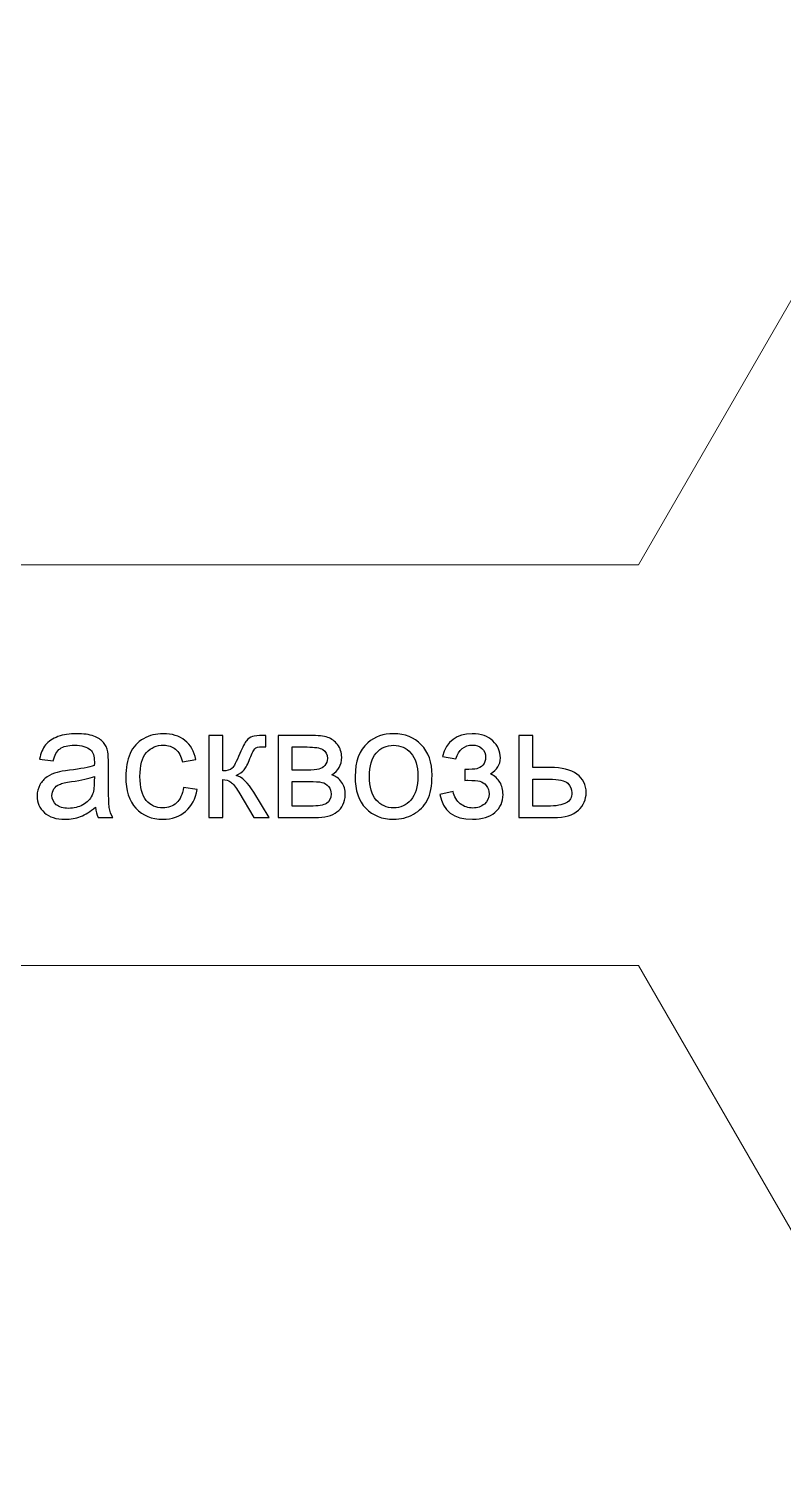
# Model space of a CAD drawing. Header units: millimetres. Extents: x -998 to 1016, y -1915 to 1914.
# Drawn here: x 763.2 to 793.3, y 1432.8 to 1490.9 of the extents above; entities that cross this region are included whole.
import ezdxf

# ---------------------------------------------------------------- set-up
doc = ezdxf.new("R2010")
doc.units = ezdxf.units.MM
doc.header["$MEASUREMENT"] = 0
doc.layers.add('layer 1', color=7, linetype='Continuous')

msp = doc.modelspace()

# ---------------------------------------------------------------- linework, layer by layer
at = {"layer": 'layer 1', "color": 231, "lineweight": 20}
for points, knots in [([(904.7245, 1396.4717), (868.826, 1334.2937), (789.3192, 1312.9899), (727.1412, 1348.8884), (727.1412, 1348.8884), (664.9632, 1384.7869), (643.6594, 1464.2937), (679.5579, 1526.4717), (679.5579, 1526.4717), (715.4564, 1588.6497), (794.9632, 1609.9535), (857.1412, 1574.055), (857.1412, 1574.055), (919.3192, 1538.1565), (940.623, 1458.6497), (904.7245, 1396.4717)], [0, 0, 0, 0, 0.2, 0.2, 0.2, 0.2, 0.4, 0.4, 0.4, 0.4, 0.6, 0.6, 0.6, 0.6, 1, 1, 1, 1]), ([(815.9603, 1518.743), (815.9603, 1518.743), (787.5224, 1469.4717), (787.5224, 1469.4717), (787.5224, 1469.4717), (787.5224, 1469.4717), (730.6331, 1469.4718), (730.6331, 1469.4718), (730.6331, 1469.4718), (730.6261, 1471.1226), (729.2878, 1472.4589), (727.6333, 1472.4589), (727.6333, 1472.4589), (725.9787, 1472.4589), (724.6333, 1470.3496), (724.6333, 1469.4588), (724.6333, 1469.4588), (724.6329, 1464.2341), (724.6331, 1458.247), (724.6333, 1453.4587), (724.6333, 1453.4587), (724.6332, 1452.5679), (725.9765, 1450.4586), (727.6332, 1450.4586), (727.6332, 1450.4586), (729.29, 1450.4586), (730.6333, 1451.8018), (730.6333, 1453.4586), (730.6333, 1453.4586), (730.6333, 1453.4586), (730.6331, 1453.4717), (730.6331, 1453.4717), (730.6331, 1453.4717), (730.6331, 1453.4717), (787.5224, 1453.4717), (787.5224, 1453.4717), (787.5224, 1453.4717), (787.5224, 1453.4717), (815.967, 1404.2041), (815.967, 1404.2041), (815.967, 1404.2041), (815.967, 1404.2041), (815.9556, 1404.1977), (815.9556, 1404.1977), (815.9556, 1404.1977), (814.5208, 1403.3693), (814.029, 1401.5344), (814.8574, 1400.0996), (814.8574, 1400.0996), (815.6858, 1398.6648), (818.1843, 1398.5562), (818.9557, 1399.0016), (818.9557, 1399.0016), (823.1027, 1401.3958), (828.2872, 1404.3896), (832.8122, 1407.0017), (832.8122, 1407.0017), (833.5835, 1407.447), (834.7376, 1409.6668), (833.9103, 1411.0997), (833.9103, 1411.0997), (833.083, 1412.5326), (831.2567, 1413.0235), (829.8235, 1412.2042), (829.8235, 1412.2042), (829.8235, 1412.2042), (801.3788, 1461.4718), (801.3788, 1461.4718), (801.3788, 1461.4718), (801.3788, 1461.4718), (829.8234, 1510.7391), (829.8234, 1510.7391), (829.8234, 1510.7391), (831.2582, 1509.9107), (833.0929, 1510.4024), (833.9214, 1511.8372), (833.9214, 1511.8372), (834.7498, 1513.272), (834.2582, 1515.1069), (832.8234, 1515.9352), (832.8234, 1515.9352), (832.8234, 1515.9352), (818.9669, 1523.9352), (818.9669, 1523.9352), (818.9669, 1523.9352), (817.5457, 1524.7805), (815.6831, 1524.2628), (814.8622, 1522.841), (814.8622, 1522.841), (814.0338, 1521.4062), (814.5255, 1519.5714), (815.9603, 1518.743)], [0, 0, 0, 0, 0.0416667, 0.0416667, 0.0416667, 0.0416667, 0.0833333, 0.0833333, 0.0833333, 0.0833333, 0.125, 0.125, 0.125, 0.125, 0.1666667, 0.1666667, 0.1666667, 0.1666667, 0.2083333, 0.2083333, 0.2083333, 0.2083333, 0.25, 0.25, 0.25, 0.25, 0.2916667, 0.2916667, 0.2916667, 0.2916667, 0.3333333, 0.3333333, 0.3333333, 0.3333333, 0.375, 0.375, 0.375, 0.375, 0.4166667, 0.4166667, 0.4166667, 0.4166667, 0.4583333, 0.4583333, 0.4583333, 0.4583333, 0.5, 0.5, 0.5, 0.5, 0.5416667, 0.5416667, 0.5416667, 0.5416667, 0.5833333, 0.5833333, 0.5833333, 0.5833333, 0.625, 0.625, 0.625, 0.625, 0.6666667, 0.6666667, 0.6666667, 0.6666667, 0.7083333, 0.7083333, 0.7083333, 0.7083333, 0.75, 0.75, 0.75, 0.75, 0.7916667, 0.7916667, 0.7916667, 0.7916667, 0.8333333, 0.8333333, 0.8333333, 0.8333333, 0.875, 0.875, 0.875, 0.875, 0.9166667, 0.9166667, 0.9166667, 0.9166667, 1, 1, 1, 1])]:
    msp.add_open_spline(points, degree=3, knots=knots, dxfattribs=at)
at = {"layer": 'layer 1', "color": 250}
for points, knots in [([(765.8324, 1459.7912), (765.626, 1459.6154), (765.4271, 1459.4922), (765.2365, 1459.4196), (765.2365, 1459.4196), (765.046, 1459.3469), (764.8417, 1459.3111), (764.6228, 1459.3111), (764.6228, 1459.3111), (764.2627, 1459.3111), (763.9859, 1459.3985), (763.7922, 1459.5743), (763.7922, 1459.5743), (763.5984, 1459.7491), (763.5016, 1459.9733), (763.5016, 1460.246), (763.5016, 1460.246), (763.5016, 1460.406), (763.5384, 1460.5523), (763.6111, 1460.685), (763.6111, 1460.685), (763.6848, 1460.8176), (763.7806, 1460.9229), (763.8985, 1461.0029), (763.8985, 1461.0029), (764.0174, 1461.0829), (764.1501, 1461.144), (764.2985, 1461.185), (764.2985, 1461.185), (764.408, 1461.2134), (764.5733, 1461.2408), (764.7933, 1461.2682), (764.7933, 1461.2682), (765.2418, 1461.3208), (765.5734, 1461.385), (765.785, 1461.4587), (765.785, 1461.4587), (765.7871, 1461.5345), (765.7882, 1461.583), (765.7882, 1461.603), (765.7882, 1461.603), (765.7882, 1461.8282), (765.7355, 1461.9872), (765.6303, 1462.0799), (765.6303, 1462.0799), (765.4881, 1462.2051), (765.2765, 1462.2672), (764.9965, 1462.2672), (764.9965, 1462.2672), (764.7344, 1462.2672), (764.5407, 1462.2209), (764.4164, 1462.1293), (764.4164, 1462.1293), (764.2912, 1462.0377), (764.1996, 1461.8756), (764.1396, 1461.6419), (764.1396, 1461.6419), (764.1396, 1461.6419), (763.5963, 1461.7177), (763.5963, 1461.7177), (763.5963, 1461.7177), (763.6458, 1461.9504), (763.7269, 1462.1388), (763.8406, 1462.282), (763.8406, 1462.282), (763.9543, 1462.4252), (764.1185, 1462.5346), (764.3333, 1462.6125), (764.3333, 1462.6125), (764.547, 1462.6894), (764.7965, 1462.7283), (765.0786, 1462.7283), (765.0786, 1462.7283), (765.3586, 1462.7283), (765.5871, 1462.6957), (765.7629, 1462.6294), (765.7629, 1462.6294), (765.9377, 1462.5631), (766.0671, 1462.4809), (766.1493, 1462.3809), (766.1493, 1462.3809), (766.2314, 1462.2809), (766.2893, 1462.1546), (766.323, 1462.0019), (766.323, 1462.0019), (766.3409, 1461.9072), (766.3503, 1461.7367), (766.3503, 1461.4914), (766.3503, 1461.4914), (766.3503, 1461.4914), (766.3503, 1460.7544), (766.3503, 1460.7544), (766.3503, 1460.7544), (766.3503, 1460.2396), (766.3619, 1459.9143), (766.3851, 1459.7764), (766.3851, 1459.7764), (766.4072, 1459.6385), (766.4535, 1459.5069), (766.5209, 1459.3806), (766.5209, 1459.3806), (766.5209, 1459.3806), (765.9398, 1459.3806), (765.9398, 1459.3806), (765.9398, 1459.3806), (765.884, 1459.4975), (765.8482, 1459.6343), (765.8324, 1459.7912)], [0, 0, 0, 0, 0.0357143, 0.0357143, 0.0357143, 0.0357143, 0.0714286, 0.0714286, 0.0714286, 0.0714286, 0.1071429, 0.1071429, 0.1071429, 0.1071429, 0.1428571, 0.1428571, 0.1428571, 0.1428571, 0.1785714, 0.1785714, 0.1785714, 0.1785714, 0.2142857, 0.2142857, 0.2142857, 0.2142857, 0.25, 0.25, 0.25, 0.25, 0.2857143, 0.2857143, 0.2857143, 0.2857143, 0.3214286, 0.3214286, 0.3214286, 0.3214286, 0.3571429, 0.3571429, 0.3571429, 0.3571429, 0.3928571, 0.3928571, 0.3928571, 0.3928571, 0.4285714, 0.4285714, 0.4285714, 0.4285714, 0.4642857, 0.4642857, 0.4642857, 0.4642857, 0.5, 0.5, 0.5, 0.5, 0.5357143, 0.5357143, 0.5357143, 0.5357143, 0.5714286, 0.5714286, 0.5714286, 0.5714286, 0.6071429, 0.6071429, 0.6071429, 0.6071429, 0.6428571, 0.6428571, 0.6428571, 0.6428571, 0.6785714, 0.6785714, 0.6785714, 0.6785714, 0.7142857, 0.7142857, 0.7142857, 0.7142857, 0.75, 0.75, 0.75, 0.75, 0.7857143, 0.7857143, 0.7857143, 0.7857143, 0.8214286, 0.8214286, 0.8214286, 0.8214286, 0.8571429, 0.8571429, 0.8571429, 0.8571429, 0.8928571, 0.8928571, 0.8928571, 0.8928571, 0.9285714, 0.9285714, 0.9285714, 0.9285714, 1, 1, 1, 1]), ([(769.3454, 1460.5807), (769.3454, 1460.5807), (769.8886, 1460.5049), (769.8886, 1460.5049), (769.8886, 1460.5049), (769.8286, 1460.1312), (769.677, 1459.8396), (769.4317, 1459.628), (769.4317, 1459.628), (769.1864, 1459.4164), (768.8843, 1459.3111), (768.5274, 1459.3111), (768.5274, 1459.3111), (768.08, 1459.3111), (767.7199, 1459.4575), (767.4483, 1459.7501), (767.4483, 1459.7501), (767.1757, 1460.0428), (767.0399, 1460.4618), (767.0399, 1461.0071), (767.0399, 1461.0071), (767.0399, 1461.3608), (767.0988, 1461.6693), (767.2157, 1461.9346), (767.2157, 1461.9346), (767.3325, 1462.1988), (767.5104, 1462.3978), (767.7505, 1462.5294), (767.7505, 1462.5294), (767.9894, 1462.662), (768.2495, 1462.7283), (768.5316, 1462.7283), (768.5316, 1462.7283), (768.8864, 1462.7283), (769.178, 1462.6389), (769.4033, 1462.4588), (769.4033, 1462.4588), (769.6296, 1462.2788), (769.7749, 1462.023), (769.8381, 1461.6924), (769.8381, 1461.6924), (769.8381, 1461.6924), (769.3012, 1461.6103), (769.3012, 1461.6103), (769.3012, 1461.6103), (769.2496, 1461.8303), (769.159, 1461.9956), (769.0275, 1462.1072), (769.0275, 1462.1072), (768.8969, 1462.2178), (768.739, 1462.2736), (768.5537, 1462.2736), (768.5537, 1462.2736), (768.2737, 1462.2736), (768.0463, 1462.1735), (767.8705, 1461.9735), (767.8705, 1461.9735), (767.6957, 1461.7724), (767.6083, 1461.4566), (767.6083, 1461.0229), (767.6083, 1461.0229), (767.6083, 1460.5828), (767.6926, 1460.2639), (767.861, 1460.0649), (767.861, 1460.0649), (768.0305, 1459.8659), (768.2505, 1459.7659), (768.5211, 1459.7659), (768.5211, 1459.7659), (768.7401, 1459.7659), (768.9222, 1459.8322), (769.0675, 1459.9659), (769.0675, 1459.9659), (769.2138, 1460.0986), (769.3064, 1460.3039), (769.3454, 1460.5807)], [0, 0, 0, 0, 0.05, 0.05, 0.05, 0.05, 0.1, 0.1, 0.1, 0.1, 0.15, 0.15, 0.15, 0.15, 0.2, 0.2, 0.2, 0.2, 0.25, 0.25, 0.25, 0.25, 0.3, 0.3, 0.3, 0.3, 0.35, 0.35, 0.35, 0.35, 0.4, 0.4, 0.4, 0.4, 0.45, 0.45, 0.45, 0.45, 0.5, 0.5, 0.5, 0.5, 0.55, 0.55, 0.55, 0.55, 0.6, 0.6, 0.6, 0.6, 0.65, 0.65, 0.65, 0.65, 0.7, 0.7, 0.7, 0.7, 0.75, 0.75, 0.75, 0.75, 0.8, 0.8, 0.8, 0.8, 0.85, 0.85, 0.85, 0.85, 0.9, 0.9, 0.9, 0.9, 1, 1, 1, 1]), ([(770.356, 1462.6589), (770.356, 1462.6589), (770.9118, 1462.6589), (770.9118, 1462.6589), (770.9118, 1462.6589), (770.9118, 1462.6589), (770.9118, 1461.244), (770.9118, 1461.244), (770.9118, 1461.244), (771.0887, 1461.244), (771.2129, 1461.2777), (771.2845, 1461.3461), (771.2845, 1461.3461), (771.355, 1461.4135), (771.4593, 1461.6103), (771.5982, 1461.9377), (771.5982, 1461.9377), (771.7077, 1462.1967), (771.7961, 1462.3673), (771.8635, 1462.4494), (771.8635, 1462.4494), (771.9319, 1462.5315), (772.0098, 1462.5873), (772.0983, 1462.6157), (772.0983, 1462.6157), (772.1878, 1462.6441), (772.3299, 1462.6589), (772.5246, 1462.6589), (772.5246, 1462.6589), (772.5246, 1462.6589), (772.6362, 1462.6589), (772.6362, 1462.6589), (772.6362, 1462.6589), (772.6362, 1462.6589), (772.6362, 1462.2009), (772.6362, 1462.2009), (772.6362, 1462.2009), (772.6362, 1462.2009), (772.4815, 1462.2041), (772.4815, 1462.2041), (772.4815, 1462.2041), (772.3351, 1462.2041), (772.2414, 1462.182), (772.2004, 1462.1388), (772.2004, 1462.1388), (772.1572, 1462.0935), (772.0909, 1461.9588), (772.0025, 1461.7345), (772.0025, 1461.7345), (771.9183, 1461.5198), (771.8414, 1461.3714), (771.7709, 1461.2892), (771.7709, 1461.2892), (771.7014, 1461.2071), (771.593, 1461.1324), (771.4466, 1461.0639), (771.4466, 1461.0639), (771.6856, 1460.9997), (771.9214, 1460.7776), (772.153, 1460.3965), (772.153, 1460.3965), (772.153, 1460.3965), (772.7626, 1459.3806), (772.7626, 1459.3806), (772.7626, 1459.3806), (772.7626, 1459.3806), (772.152, 1459.3806), (772.152, 1459.3806), (772.152, 1459.3806), (772.152, 1459.3806), (771.5508, 1460.3933), (771.5508, 1460.3933), (771.5508, 1460.3933), (771.4298, 1460.5986), (771.3245, 1460.7334), (771.235, 1460.7987), (771.235, 1460.7987), (771.1445, 1460.8639), (771.0371, 1460.8966), (770.9118, 1460.8966), (770.9118, 1460.8966), (770.9118, 1460.8966), (770.9118, 1459.3806), (770.9118, 1459.3806), (770.9118, 1459.3806), (770.9118, 1459.3806), (770.356, 1459.3806), (770.356, 1459.3806), (770.356, 1459.3806), (770.356, 1459.3806), (770.356, 1462.6589), (770.356, 1462.6589)], [0, 0, 0, 0, 0.0416667, 0.0416667, 0.0416667, 0.0416667, 0.0833333, 0.0833333, 0.0833333, 0.0833333, 0.125, 0.125, 0.125, 0.125, 0.1666667, 0.1666667, 0.1666667, 0.1666667, 0.2083333, 0.2083333, 0.2083333, 0.2083333, 0.25, 0.25, 0.25, 0.25, 0.2916667, 0.2916667, 0.2916667, 0.2916667, 0.3333333, 0.3333333, 0.3333333, 0.3333333, 0.375, 0.375, 0.375, 0.375, 0.4166667, 0.4166667, 0.4166667, 0.4166667, 0.4583333, 0.4583333, 0.4583333, 0.4583333, 0.5, 0.5, 0.5, 0.5, 0.5416667, 0.5416667, 0.5416667, 0.5416667, 0.5833333, 0.5833333, 0.5833333, 0.5833333, 0.625, 0.625, 0.625, 0.625, 0.6666667, 0.6666667, 0.6666667, 0.6666667, 0.7083333, 0.7083333, 0.7083333, 0.7083333, 0.75, 0.75, 0.75, 0.75, 0.7916667, 0.7916667, 0.7916667, 0.7916667, 0.8333333, 0.8333333, 0.8333333, 0.8333333, 0.875, 0.875, 0.875, 0.875, 0.9166667, 0.9166667, 0.9166667, 0.9166667, 1, 1, 1, 1]), ([(773.1258, 1462.6589), (773.1258, 1462.6589), (774.4049, 1462.6589), (774.4049, 1462.6589), (774.4049, 1462.6589), (774.7186, 1462.6589), (774.9523, 1462.6325), (775.106, 1462.5799), (775.106, 1462.5799), (775.2587, 1462.5273), (775.3903, 1462.4315), (775.4997, 1462.2915), (775.4997, 1462.2915), (775.6103, 1462.1504), (775.665, 1461.983), (775.665, 1461.7872), (775.665, 1461.7872), (775.665, 1461.6303), (775.6324, 1461.4935), (775.5682, 1461.3777), (775.5682, 1461.3777), (775.5029, 1461.2608), (775.406, 1461.1629), (775.2755, 1461.085), (775.2755, 1461.085), (775.4292, 1461.0334), (775.5566, 1460.9376), (775.6587, 1460.7965), (775.6587, 1460.7965), (775.7598, 1460.6565), (775.8103, 1460.4891), (775.8103, 1460.2965), (775.8103, 1460.2965), (775.7903, 1459.9859), (775.6787, 1459.7554), (775.4776, 1459.6059), (775.4776, 1459.6059), (775.2766, 1459.4553), (774.9839, 1459.3806), (774.6007, 1459.3806), (774.6007, 1459.3806), (774.6007, 1459.3806), (773.1258, 1459.3806), (773.1258, 1459.3806), (773.1258, 1459.3806), (773.1258, 1459.3806), (773.1258, 1462.6589), (773.1258, 1462.6589)], [0, 0, 0, 0, 0.0769231, 0.0769231, 0.0769231, 0.0769231, 0.1538462, 0.1538462, 0.1538462, 0.1538462, 0.2307692, 0.2307692, 0.2307692, 0.2307692, 0.3076923, 0.3076923, 0.3076923, 0.3076923, 0.3846154, 0.3846154, 0.3846154, 0.3846154, 0.4615385, 0.4615385, 0.4615385, 0.4615385, 0.5384615, 0.5384615, 0.5384615, 0.5384615, 0.6153846, 0.6153846, 0.6153846, 0.6153846, 0.6923077, 0.6923077, 0.6923077, 0.6923077, 0.7692308, 0.7692308, 0.7692308, 0.7692308, 0.8461538, 0.8461538, 0.8461538, 0.8461538, 1, 1, 1, 1]), ([(776.203, 1461.0197), (776.203, 1461.6251), (776.3715, 1462.0735), (776.7094, 1462.3651), (776.7094, 1462.3651), (776.9905, 1462.6073), (777.3348, 1462.7283), (777.7401, 1462.7283), (777.7401, 1462.7283), (778.1896, 1462.7283), (778.558, 1462.581), (778.8444, 1462.2862), (778.8444, 1462.2862), (779.1297, 1461.9925), (779.2729, 1461.5851), (779.2729, 1461.0661), (779.2729, 1461.0661), (779.2729, 1460.645), (779.2097, 1460.3144), (779.0834, 1460.0733), (779.0834, 1460.0733), (778.957, 1459.8322), (778.7728, 1459.6448), (778.5307, 1459.5111), (778.5307, 1459.5111), (778.2896, 1459.3774), (778.0254, 1459.3111), (777.7401, 1459.3111), (777.7401, 1459.3111), (777.2811, 1459.3111), (776.9105, 1459.4575), (776.6273, 1459.7512), (776.6273, 1459.7512), (776.3441, 1460.0449), (776.203, 1460.4681), (776.203, 1461.0197)], [0, 0, 0, 0, 0.1, 0.1, 0.1, 0.1, 0.2, 0.2, 0.2, 0.2, 0.3, 0.3, 0.3, 0.3, 0.4, 0.4, 0.4, 0.4, 0.5, 0.5, 0.5, 0.5, 0.6, 0.6, 0.6, 0.6, 0.7, 0.7, 0.7, 0.7, 0.8, 0.8, 0.8, 0.8, 1, 1, 1, 1]), ([(780.5804, 1460.865), (780.5804, 1460.865), (780.5804, 1461.3008), (780.5804, 1461.3008), (780.5804, 1461.3008), (780.8141, 1461.3029), (780.9741, 1461.3124), (781.0583, 1461.3282), (781.0583, 1461.3282), (781.1436, 1461.345), (781.2247, 1461.3935), (781.3005, 1461.4756), (781.3005, 1461.4756), (781.3763, 1461.5577), (781.4142, 1461.6598), (781.4142, 1461.783), (781.4142, 1461.783), (781.4142, 1461.9314), (781.3647, 1462.0514), (781.2647, 1462.1399), (781.2647, 1462.1399), (781.1647, 1462.2293), (781.0362, 1462.2736), (780.8773, 1462.2736), (780.8773, 1462.2736), (780.5646, 1462.2736), (780.3456, 1462.0904), (780.2203, 1461.724), (780.2203, 1461.724), (780.2203, 1461.724), (779.6898, 1461.8125), (779.6898, 1461.8125), (779.6898, 1461.8125), (779.854, 1462.423), (780.2519, 1462.7283), (780.8815, 1462.7283), (780.8815, 1462.7283), (781.231, 1462.7283), (781.5047, 1462.6336), (781.7037, 1462.443), (781.7037, 1462.443), (781.9026, 1462.2525), (782.0016, 1462.0251), (782.0016, 1461.7609), (782.0016, 1461.7609), (782.0016, 1461.4945), (781.8721, 1461.2819), (781.6142, 1461.125), (781.6142, 1461.125), (781.7795, 1461.0366), (781.9026, 1460.9239), (781.9858, 1460.7871), (781.9858, 1460.7871), (782.0679, 1460.6502), (782.109, 1460.4881), (782.109, 1460.3007), (782.109, 1460.3007), (782.109, 1460.007), (782.0016, 1459.7691), (781.7879, 1459.5859), (781.7879, 1459.5859), (781.5731, 1459.4027), (781.2741, 1459.3111), (780.8888, 1459.3111), (780.8888, 1459.3111), (780.1414, 1459.3111), (779.7077, 1459.6417), (779.5887, 1460.3028), (779.5887, 1460.3028), (779.5887, 1460.3028), (780.113, 1460.4165), (780.113, 1460.4165), (780.113, 1460.4165), (780.1603, 1460.2081), (780.2561, 1460.0459), (780.4014, 1459.9312), (780.4014, 1459.9312), (780.5467, 1459.8164), (780.712, 1459.7596), (780.8994, 1459.7596), (780.8994, 1459.7596), (781.0868, 1459.7596), (781.2426, 1459.8122), (781.3668, 1459.9186), (781.3668, 1459.9186), (781.491, 1460.0238), (781.5531, 1460.1586), (781.5531, 1460.3228), (781.5531, 1460.3228), (781.5531, 1460.4502), (781.5142, 1460.5607), (781.4363, 1460.6555), (781.4363, 1460.6555), (781.3584, 1460.7502), (781.2752, 1460.8092), (781.1868, 1460.8323), (781.1868, 1460.8323), (781.0983, 1460.8566), (780.9383, 1460.8681), (780.7067, 1460.8681), (780.7067, 1460.8681), (780.6878, 1460.8681), (780.6457, 1460.8671), (780.5804, 1460.865)], [0, 0, 0, 0, 0.037037, 0.037037, 0.037037, 0.037037, 0.0740741, 0.0740741, 0.0740741, 0.0740741, 0.1111111, 0.1111111, 0.1111111, 0.1111111, 0.1481481, 0.1481481, 0.1481481, 0.1481481, 0.1851852, 0.1851852, 0.1851852, 0.1851852, 0.2222222, 0.2222222, 0.2222222, 0.2222222, 0.2592593, 0.2592593, 0.2592593, 0.2592593, 0.2962963, 0.2962963, 0.2962963, 0.2962963, 0.3333333, 0.3333333, 0.3333333, 0.3333333, 0.3703704, 0.3703704, 0.3703704, 0.3703704, 0.4074074, 0.4074074, 0.4074074, 0.4074074, 0.4444444, 0.4444444, 0.4444444, 0.4444444, 0.4814815, 0.4814815, 0.4814815, 0.4814815, 0.5185185, 0.5185185, 0.5185185, 0.5185185, 0.5555556, 0.5555556, 0.5555556, 0.5555556, 0.5925926, 0.5925926, 0.5925926, 0.5925926, 0.6296296, 0.6296296, 0.6296296, 0.6296296, 0.6666667, 0.6666667, 0.6666667, 0.6666667, 0.7037037, 0.7037037, 0.7037037, 0.7037037, 0.7407407, 0.7407407, 0.7407407, 0.7407407, 0.7777778, 0.7777778, 0.7777778, 0.7777778, 0.8148148, 0.8148148, 0.8148148, 0.8148148, 0.8518519, 0.8518519, 0.8518519, 0.8518519, 0.8888889, 0.8888889, 0.8888889, 0.8888889, 0.9259259, 0.9259259, 0.9259259, 0.9259259, 1, 1, 1, 1]), ([(782.7375, 1462.6589), (782.7375, 1462.6589), (783.2933, 1462.6589), (783.2933, 1462.6589), (783.2933, 1462.6589), (783.2933, 1462.6589), (783.2933, 1461.3766), (783.2933, 1461.3766), (783.2933, 1461.3766), (783.2933, 1461.3766), (783.9965, 1461.3766), (783.9965, 1461.3766), (783.9965, 1461.3766), (784.4555, 1461.3766), (784.8082, 1461.2882), (785.0567, 1461.1103), (785.0567, 1461.1103), (785.3041, 1460.9324), (785.4283, 1460.6871), (785.4283, 1460.3744), (785.4283, 1460.3744), (785.4283, 1460.1007), (785.3251, 1459.867), (785.1177, 1459.6722), (785.1177, 1459.6722), (784.9114, 1459.4775), (784.5808, 1459.3806), (784.126, 1459.3806), (784.126, 1459.3806), (784.126, 1459.3806), (782.7375, 1459.3806), (782.7375, 1459.3806), (782.7375, 1459.3806), (782.7375, 1459.3806), (782.7375, 1462.6589), (782.7375, 1462.6589)], [0, 0, 0, 0, 0.1, 0.1, 0.1, 0.1, 0.2, 0.2, 0.2, 0.2, 0.3, 0.3, 0.3, 0.3, 0.4, 0.4, 0.4, 0.4, 0.5, 0.5, 0.5, 0.5, 0.6, 0.6, 0.6, 0.6, 0.7, 0.7, 0.7, 0.7, 0.8, 0.8, 0.8, 0.8, 1, 1, 1, 1]), ([(773.6816, 1461.2755), (773.6816, 1461.2755), (774.2712, 1461.2755), (774.2712, 1461.2755), (774.2712, 1461.2755), (774.5059, 1461.2755), (774.6681, 1461.2882), (774.7554, 1461.3124), (774.7554, 1461.3124), (774.8439, 1461.3377), (774.9228, 1461.3871), (774.9923, 1461.4629), (774.9923, 1461.4629), (775.0618, 1461.5377), (775.0965, 1461.6282), (775.0965, 1461.7335), (775.0965, 1461.7335), (775.0965, 1461.9072), (775.0355, 1462.0272), (774.9144, 1462.0956), (774.9144, 1462.0956), (774.7923, 1462.1641), (774.5838, 1462.1978), (774.2891, 1462.1978), (774.2891, 1462.1978), (774.2891, 1462.1978), (773.6816, 1462.1978), (773.6816, 1462.1978), (773.6816, 1462.1978), (773.6816, 1462.1978), (773.6816, 1461.2755), (773.6816, 1461.2755)], [0, 0, 0, 0, 0.1111111, 0.1111111, 0.1111111, 0.1111111, 0.2222222, 0.2222222, 0.2222222, 0.2222222, 0.3333333, 0.3333333, 0.3333333, 0.3333333, 0.4444444, 0.4444444, 0.4444444, 0.4444444, 0.5555556, 0.5555556, 0.5555556, 0.5555556, 0.6666667, 0.6666667, 0.6666667, 0.6666667, 0.7777778, 0.7777778, 0.7777778, 0.7777778, 1, 1, 1, 1]), ([(776.7715, 1461.0187), (776.7715, 1460.5997), (776.8631, 1460.286), (777.0463, 1460.0786), (777.0463, 1460.0786), (777.2305, 1459.8701), (777.4611, 1459.7659), (777.7401, 1459.7659), (777.7401, 1459.7659), (778.0159, 1459.7659), (778.2454, 1459.8701), (778.4296, 1460.0796), (778.4296, 1460.0796), (778.6128, 1460.2891), (778.7044, 1460.6081), (778.7044, 1461.0366), (778.7044, 1461.0366), (778.7044, 1461.4408), (778.6117, 1461.7472), (778.4275, 1461.9546), (778.4275, 1461.9546), (778.2433, 1462.163), (778.0138, 1462.2672), (777.7401, 1462.2672), (777.7401, 1462.2672), (777.4611, 1462.2672), (777.2305, 1462.1641), (777.0463, 1461.9567), (777.0463, 1461.9567), (776.8631, 1461.7493), (776.7715, 1461.4366), (776.7715, 1461.0187)], [0, 0, 0, 0, 0.1111111, 0.1111111, 0.1111111, 0.1111111, 0.2222222, 0.2222222, 0.2222222, 0.2222222, 0.3333333, 0.3333333, 0.3333333, 0.3333333, 0.4444444, 0.4444444, 0.4444444, 0.4444444, 0.5555556, 0.5555556, 0.5555556, 0.5555556, 0.6666667, 0.6666667, 0.6666667, 0.6666667, 0.7777778, 0.7777778, 0.7777778, 0.7777778, 1, 1, 1, 1]), ([(765.7882, 1461.0229), (765.586, 1460.9408), (765.2828, 1460.8713), (764.8786, 1460.8144), (764.8786, 1460.8144), (764.6491, 1460.7818), (764.487, 1460.745), (764.3922, 1460.7039), (764.3922, 1460.7039), (764.2975, 1460.6628), (764.2248, 1460.6028), (764.1732, 1460.5249), (764.1732, 1460.5249), (764.1217, 1460.446), (764.0953, 1460.3586), (764.0953, 1460.2618), (764.0953, 1460.2618), (764.0953, 1460.1154), (764.1511, 1459.9922), (764.2638, 1459.8943), (764.2638, 1459.8943), (764.3764, 1459.7964), (764.5407, 1459.747), (764.7565, 1459.747), (764.7565, 1459.747), (764.9702, 1459.747), (765.1607, 1459.7933), (765.3281, 1459.887), (765.3281, 1459.887), (765.4944, 1459.9796), (765.6176, 1460.107), (765.6955, 1460.2681), (765.6955, 1460.2681), (765.7555, 1460.3933), (765.785, 1460.5776), (765.785, 1460.8208), (765.785, 1460.8208), (765.785, 1460.8208), (765.7882, 1461.0229), (765.7882, 1461.0229)], [0, 0, 0, 0, 0.0909091, 0.0909091, 0.0909091, 0.0909091, 0.1818182, 0.1818182, 0.1818182, 0.1818182, 0.2727273, 0.2727273, 0.2727273, 0.2727273, 0.3636364, 0.3636364, 0.3636364, 0.3636364, 0.4545455, 0.4545455, 0.4545455, 0.4545455, 0.5454545, 0.5454545, 0.5454545, 0.5454545, 0.6363636, 0.6363636, 0.6363636, 0.6363636, 0.7272727, 0.7272727, 0.7272727, 0.7272727, 0.8181818, 0.8181818, 0.8181818, 0.8181818, 1, 1, 1, 1]), ([(783.2933, 1459.8354), (783.2933, 1459.8354), (783.8786, 1459.8354), (783.8786, 1459.8354), (783.8786, 1459.8354), (784.2313, 1459.8354), (784.4829, 1459.8786), (784.6335, 1459.9649), (784.6335, 1459.9649), (784.784, 1460.0512), (784.8598, 1460.186), (784.8598, 1460.3691), (784.8598, 1460.3691), (784.8598, 1460.5113), (784.804, 1460.6376), (784.6924, 1460.7492), (784.6924, 1460.7492), (784.5808, 1460.8597), (784.3345, 1460.9155), (783.9523, 1460.9155), (783.9523, 1460.9155), (783.9523, 1460.9155), (783.2933, 1460.9155), (783.2933, 1460.9155), (783.2933, 1460.9155), (783.2933, 1460.9155), (783.2933, 1459.8354), (783.2933, 1459.8354)], [0, 0, 0, 0, 0.125, 0.125, 0.125, 0.125, 0.25, 0.25, 0.25, 0.25, 0.375, 0.375, 0.375, 0.375, 0.5, 0.5, 0.5, 0.5, 0.625, 0.625, 0.625, 0.625, 0.75, 0.75, 0.75, 0.75, 1, 1, 1, 1]), ([(773.6816, 1459.8354), (773.6816, 1459.8354), (774.4112, 1459.8354), (774.4112, 1459.8354), (774.4112, 1459.8354), (774.7249, 1459.8354), (774.9407, 1459.8722), (775.0576, 1459.9449), (775.0576, 1459.9449), (775.1744, 1460.0186), (775.2355, 1460.1438), (775.2418, 1460.3239), (775.2418, 1460.3239), (775.2418, 1460.4281), (775.2081, 1460.526), (775.1408, 1460.6155), (775.1408, 1460.6155), (775.0723, 1460.705), (774.9839, 1460.7618), (774.8755, 1460.785), (774.8755, 1460.785), (774.767, 1460.8092), (774.5923, 1460.8208), (774.3522, 1460.8208), (774.3522, 1460.8208), (774.3522, 1460.8208), (773.6816, 1460.8208), (773.6816, 1460.8208), (773.6816, 1460.8208), (773.6816, 1460.8208), (773.6816, 1459.8354), (773.6816, 1459.8354)], [0, 0, 0, 0, 0.1111111, 0.1111111, 0.1111111, 0.1111111, 0.2222222, 0.2222222, 0.2222222, 0.2222222, 0.3333333, 0.3333333, 0.3333333, 0.3333333, 0.4444444, 0.4444444, 0.4444444, 0.4444444, 0.5555556, 0.5555556, 0.5555556, 0.5555556, 0.6666667, 0.6666667, 0.6666667, 0.6666667, 0.7777778, 0.7777778, 0.7777778, 0.7777778, 1, 1, 1, 1])]:
    msp.add_open_spline(points, degree=3, knots=knots, dxfattribs=at)

doc.saveas('drawing.dxf')
